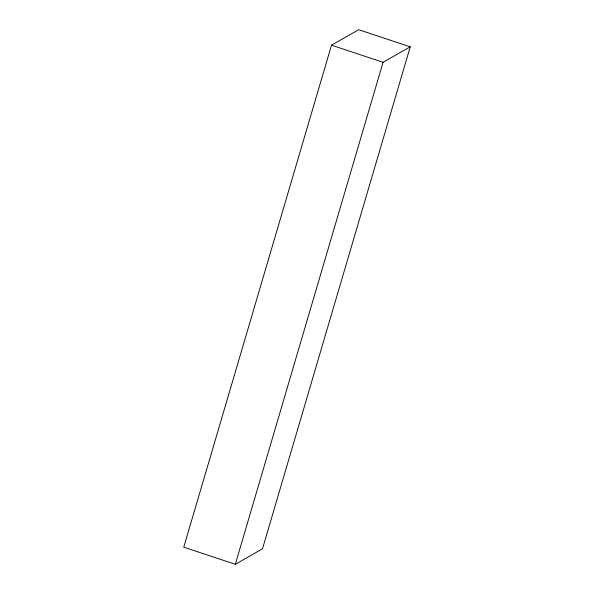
<?xml version="1.0" encoding="UTF-8"?>
<svg xmlns="http://www.w3.org/2000/svg" width="594" height="594" viewBox="0 0 594 594"><rect width="100%" height="100%" fill="white"/><g stroke="black" fill="none" stroke-linecap="round" stroke-linejoin="round"><path stroke-width="0.89" d="M331.504 45.181L183.761 547.178L235.321 564.3L262.496 548.819L410.239 46.822L358.679 29.7L331.504 45.181L383.063 62.296L410.239 46.822M235.321 564.3L383.063 62.296"/></g></svg>
